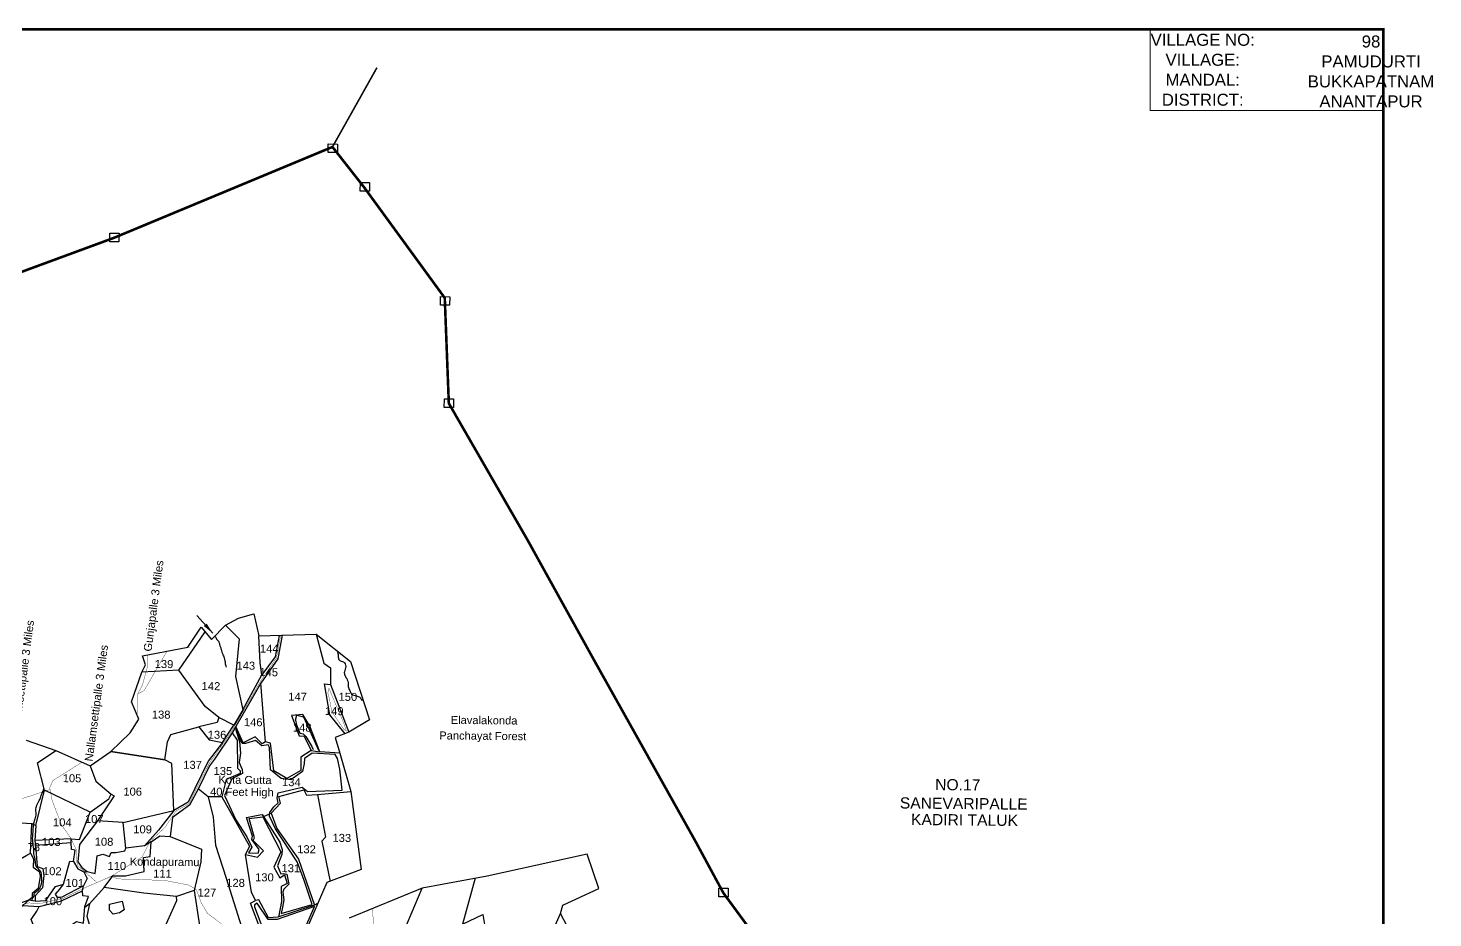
# Model space of a CAD drawing. Header units: feet. Extents: x 818823 to 828518, y 1577598 to 1585637.
# Drawn here: x 824162 to 828518, y 1582877 to 1585637 of the extents above; entities that cross this region are included whole.
import ezdxf
from ezdxf.enums import TextEntityAlignment as Align

# ---------------------------------------------------------------- set-up
doc = ezdxf.new("R2010")
doc.units = ezdxf.units.FT
doc.header["$LTSCALE"] = 15
doc.header["$MEASUREMENT"] = 0
doc.linetypes.add('HIDDEN2', pattern=[0.1875, 0.125, -0.0625])
for name, color, linetype in [('HILL', 17, 'Continuous'), ('PLOT', 7, 'Continuous'), ('PLOT NO', 7, 'Continuous'), ('ROADS', 6, 'HIDDEN2'), ('TANKS-STREAM', 4, 'Continuous'), ('TEXT', 1, 'Continuous'), ('VILLAGE STONES', 240, 'Continuous')]:
    doc.layers.add(name, color=color, linetype=linetype)
doc.layers.add('VILLAGE BOUNDRY', color=5, linetype='HIDDEN2', lineweight=100)
doc.styles.get("Standard").update_dxf_attribs({"font": 'arial.ttf'})
doc.linetypes.add('DOTS', pattern='A,1e-06,-3,["●",Standard,S=3,R=0,X=-1.25,Y=-1.25],-3', length=6.000001)
doc.dimstyles.get("Standard").update_dxf_attribs({"dimtxt": 0.18, "dimasz": 35, "dimexe": 0.18, "dimexo": 0.0625, "dimgap": 0.09, "dimtad": 0, "dimtih": 1, "dimtoh": 1, "dimdec": 4, "dimzin": 0, "dimdsep": 46, "dimtxsty": 'Standard', "dimcen": 0.09, "dimadec": 0, "dimazin": 0, "dimtfac": 1, "dimtdec": 4, "dimtofl": 0, "dimtmove": 0, "dimatfit": 3, "dimfxl": 1, "dimtolj": 1, "dimtzin": 0, "dimarcsym": 0})

msp = doc.modelspace()

# ---------------------------------------------------------------- linework, layer by layer
at = {"layer": 'HILL', "lineweight": -2}
for points in [[(824991.4, 1583490.2), (824995.4, 1583506.1), (825016.4, 1583500.9), (825062.5, 1583397)], [(824805.7, 1583459.1), (824817.7, 1583423.7), (824820.2, 1583387.4), (824816, 1583358.4), (824826, 1583336.8), (824826.6, 1583325), (824794.1, 1583308.1), (824771.1, 1583257), (824806.6, 1583181.5), (824839.9, 1583128.6), (824856, 1583096.6), (824845.2, 1583078.3), (824875.8, 1583078.2), (824878.8, 1583088.8), (824855.6, 1583120.1), (824857.8, 1583130.4), (824838.7, 1583187.8), (824880.6, 1583196.4), (824887.9, 1583197.9), (824942.5, 1583111.7), (824949.9, 1583089.1), (824949.1, 1583073.5), (824935.7, 1583038.1), (824945.2, 1583013.1), (824953.6, 1583014.3), (824963.9, 1583012.5), (824970.5, 1582981.8), (824955, 1582966.1), (824951.9, 1582956.9), (824954.9, 1582932.6), (824950.6, 1582910.4), (824946.8, 1582890.9), (825042.9, 1582918.9), (825017.7, 1582992.9), (824996.7, 1583050.9), (824929.4, 1583152.8), (824910.6, 1583192.3), (824911, 1583203.6), (824924.3, 1583221.3), (824937.1, 1583233.3), (824934.7, 1583249.1), (824937.1, 1583264.4), (825012.2, 1583282.6), (825028.3, 1583269), (825136.2, 1583273.1), (825128.8, 1583338.4), (825121.8, 1583371.4), (825114.1, 1583384), (825043.1, 1583387.9), (825019, 1583371.6), (825018, 1583355.3), (825013.3, 1583330.5), (824976.6, 1583305.3), (824946.3, 1583309.3), (824913.6, 1583336.2), (824910.4, 1583405.2), (824906.1, 1583413.9), (824886.7, 1583410.9), (824867.3, 1583427.3), (824836.1, 1583418.1), (824826.1, 1583417.4), (824806.2, 1583464.8)], [(824991.4, 1583490.2), (824994.5, 1583476.1), (825004.6, 1583450.2), (825015.2, 1583447.9), (825022.7, 1583439.4), (825041.7, 1583408.3), (825046.1, 1583399.4)], [(824425.3, 1582888.6), (824414.5, 1582900.5), (824414.6, 1582909.6), (824414.7, 1582920), (824453.4, 1582929.2), (824456.7, 1582915.6), (824459.9, 1582901.9), (824445.4, 1582892.9), (824425.3, 1582888.6)], [(824908.7, 1582717.3), (824909, 1582718.3), (824931.6, 1582726.5), (824983.3, 1582738.2), (824988.6, 1582743.8), (825000.3, 1582753.9), (825021, 1582789.7), (825004.6, 1582802.7), (825007.6, 1582815.9), (825033.4, 1582873.8), (825050.4, 1582911.8), (824934.7, 1582871.5), (824906.7, 1582872), (824872.1, 1582923.1), (824864.4, 1582917.9), (824863.6, 1582911.4), (824892.2, 1582838), (824913.6, 1582822.4), (824919, 1582763.9), (824918.9, 1582753.8)]]:
    msp.add_lwpolyline(points, dxfattribs=at)
at = {"layer": 'PLOT', "lineweight": -2}
for points in [[(824155.9, 1583427.8), (824247.8, 1583395.9), (824354.6, 1583348.4), (824418.6, 1583392.6), (824478.5, 1583451), (824505, 1583493.5), (824482.9, 1583547), (824514.6, 1583639.3), (824526.4, 1583662), (824516.9, 1583690.1), (824657.7, 1583716.4), (824698.5, 1583778.7), (824731, 1583739.9), (824774.2, 1583784.8), (824814.8, 1583806.5), (824861.7, 1583820.1), (824877.5, 1583751.2), (825055.3, 1583756.8), (825162, 1583671.8), (825221, 1583491.6), (825156.1, 1583452.5), (825114, 1583436.1), (825128.5, 1583387.9), (825162.5, 1583269.4), (825194.9, 1583027.3), (825088.5, 1582986.4), (825020.6, 1582832.1)], [(824629.8, 1583645), (824711.1, 1583763.7)], [(824774.2, 1583784.8), (824816.4, 1583742.4), (824805.3, 1583625.7), (824828.3, 1583521.8), (824800, 1583474.6)], [(824950.1, 1583753.5), (824936.6, 1583680.2), (824883.2, 1583604.6), (824806.3, 1583471), (824794.6, 1583451), (824740, 1583369.1), (824724, 1583348.9), (824690.2, 1583278.5), (824662.9, 1583226.3), (824609.3, 1583187.8), (824602.4, 1583129.5), (824699.8, 1583089.8), (824697.9, 1583051.3), (824677.2, 1582962), (824622, 1582943.7), (824520.7, 1582953.8), (824397.7, 1582971.5), (824424.2, 1583006.9), (824464.4, 1583007.9), (824521.4, 1583020.6), (824520.1, 1583064.2), (824540, 1583066.9), (824543.2, 1583112.6), (824522.6, 1583100), (824465.1, 1583093.1)], [(824828.3, 1583521.8), (824887.2, 1583630.6), (824881.3, 1583667.7), (824877.5, 1583751.2)], [(824940.7, 1583753.2), (824927.9, 1583686.1), (824887.2, 1583630.6)], [(825055.3, 1583756.8), (825079.2, 1583667.4), (825099.7, 1583652.7), (825099.6, 1583600.8), (825156.1, 1583452.5)], [(824753.3, 1583498.3), (824710.5, 1583532.3), (824629.8, 1583645), (824514.6, 1583639.3)], [(825040, 1583396.4), (825008.1, 1583375), (825007.7, 1583334.1), (824964.5, 1583309.4), (824924.1, 1583332.9), (824913.8, 1583418.6), (824898, 1583422.8), (824883.2, 1583604.6)], [(825145.5, 1583448.3), (825097.9, 1583506.4), (825081.3, 1583603.3), (825099.6, 1583600.8)], [(824418.6, 1583392.6), (824585.8, 1583367.5), (824593.8, 1583423), (824604.9, 1583446.1), (824691.6, 1583469.5), (824723.1, 1583428.9), (824765, 1583420.6), (824800, 1583474.6), (824753.3, 1583498.3), (824748.2, 1583483), (824691.6, 1583469.5)], [(825128.5, 1583387.9), (825066.5, 1583392.4), (825036, 1583471.3), (825014.2, 1583507.4), (824979.2, 1583505.1), (825002.1, 1583441.4), (825017.9, 1583440.2), (825040, 1583396.4), (825066.5, 1583392.4)], [(824898, 1583422.8), (824888, 1583416.3), (824865.9, 1583438), (824828.7, 1583420.3), (824806.3, 1583471)], [(824765, 1583420.6), (824720.8, 1583363.3), (824658.2, 1583235.7), (824614.1, 1583210.4)], [(824794.6, 1583451), (824810.4, 1583428.1), (824811.6, 1583341.3), (824819.4, 1583332.6), (824819.9, 1583325), (824776.3, 1583305.8), (824762.9, 1583252.8), (824720, 1583252.5), (824689.5, 1583277.1)], [(824071.8, 1583213.1), (824107.6, 1583173.4), (824174, 1583169.3), (824186.2, 1583163.5), (824213, 1583272.7), (824191.3, 1583358.1), (824247.8, 1583395.9)], [(824457, 1583172.6), (824614.1, 1583210.4), (824608.1, 1583355.6), (824585.8, 1583367.5), (824418.6, 1583392.6)], [(824354.6, 1583348.4), (824372, 1583301.5), (824419.8, 1583260.7), (824428.4, 1583255.1), (824377, 1583178.2), (824321.1, 1583104.7), (824316.5, 1583050.7), (824328.1, 1583033.2), (824345, 1583020.6), (824370.4, 1583014.6), (824375.8, 1583069), (824394.1, 1583074.6), (824414.1, 1583067.8), (824419.6, 1583079.6), (824434.4, 1583079.4), (824461.5, 1583084.6), (824465.1, 1583093.1), (824457, 1583172.6), (824377, 1583178.2)], [(824295.3, 1583121.9), (824321.4, 1583119.8), (824354.2, 1583205.3), (824213, 1583272.7)], [(824354.2, 1583205.3), (824412.4, 1583246.1), (824419.8, 1583260.7)], [(824720, 1583252.5), (824735.5, 1583188.9), (824743.2, 1583102.4), (824776.3, 1583000.2), (824823.3, 1582848.9), (824854.7, 1582747.9), (824855.4, 1582735.4), (824911.5, 1582747.6), (824912.4, 1582718.3)], [(824762.9, 1583252.8), (824848.3, 1583099.4), (824836, 1583073.8)], [(824847, 1583185.7), (824889.8, 1583190.6), (824915.2, 1583201.4), (824944.7, 1583232.7), (824939.7, 1583253.6), (825017.4, 1583274), (825025.1, 1583257.1), (825059.5, 1583259.5), (825162.5, 1583269.4)], [(825059.5, 1583259.5), (825083.9, 1583126.9), (825072.6, 1583114.7), (825098.1, 1582990.1)], [(824053.6, 1583214.5), (824034.6, 1583166.1), (824003.2, 1583121.6), (823995.9, 1583041.3), (823974.5, 1583032.3), (823973.7, 1582996.7), (824034.8, 1582993.2), (824047.6, 1583020.2), (824110.8, 1583044.1), (824158.5, 1583071.7), (824168.9, 1583077.8), (824174, 1583169.3)], [(824614.1, 1583210.4), (824566.1, 1583149.5), (824522.6, 1583100)], [(824915.2, 1583201.4), (824933.1, 1583154.4), (825000.5, 1583058.8), (825050.2, 1582916.2)], [(824186.2, 1583163.5), (824182.7, 1583116.6), (824184.5, 1583102), (824295.4, 1583111.2), (824295.3, 1583121.9), (824182.7, 1583116.6)], [(824911.5, 1582747.6), (824910.7, 1582813.4), (824883.3, 1582838.1), (824852, 1582922.8), (824867, 1582930.8), (824854.5, 1582956.4), (824836, 1583073.8), (824873.3, 1583065.7), (824892, 1583084.5), (824859.9, 1583117.4), (824864.1, 1583125.1), (824847, 1583185.7)], [(824889.8, 1583190.6), (824946, 1583082), (824924.3, 1583034.1), (824942.9, 1583000.8), (824956.8, 1583010.7), (824964.9, 1582983.7), (824947.1, 1582974.1), (824948.2, 1582927.5), (824938.4, 1582879.4)], [(824183.5, 1582928.8), (824217.3, 1582931.3), (824246.5, 1582974.5), (824272.2, 1582981.3), (824291, 1583052.8), (824303, 1583051.5), (824307.5, 1583087.2), (824296.1, 1583088.8), (824295.4, 1583111.2)], [(824543.2, 1583112.6), (824570.2, 1583131.1), (824602.4, 1583129.5)], [(824168.9, 1583077.8), (824179.1, 1583060.5), (824177.8, 1583034.3), (824195.8, 1583020.6), (824199.3, 1583005.9), (824193.3, 1582968.1), (824174.8, 1582952.9), (824174.7, 1582940.5), (824164.1, 1582931.8), (824128.8, 1582919.2), (824107.8, 1582898.1), (824089.8, 1582901.6), (824080, 1582914.8), (824081.7, 1582925.8), (824046.3, 1582930.6), (824030.3, 1582944.6), (824031.3, 1582962)], [(824184.5, 1583102), (824190.3, 1583036.1), (824207.6, 1583029.9), (824210.5, 1583008.4), (824206.6, 1582970.5), (824183.7, 1582945.4), (824183.5, 1582928.8), (824164.1, 1582931.8)], [(825920.7, 1582686.4), (825813.1, 1582891.1), (825819.7, 1582916.6), (825931.8, 1582968.4), (825895.2, 1583074.6), (825585.6, 1583006.6), (825383.9, 1582968.8), (825157.4, 1582876.2)], [(824334.3, 1583020.2), (824344.9, 1582999.5), (824334.2, 1582976.2), (824266.9, 1582940.8), (824253.2, 1582940.1), (824246.7, 1582950.1), (824260.8, 1582966), (824272.2, 1582981.3)], [(824303, 1583051.5), (824315.8, 1583029.1), (824334.3, 1583020.2), (824345, 1583020.6)], [(824164.1, 1582931.8), (824146, 1582915.8), (824195.8, 1582912.3), (824265.7, 1582930), (824330.5, 1582960.8), (824334.2, 1582976.2)], [(825548.7, 1582999.7), (825509, 1582857.5), (825571.9, 1582887.4), (825579.2, 1582843.6), (825665.9, 1582835.4), (825792.2, 1582843.9), (825813.1, 1582891.1)], [(824219.4, 1582766.4), (824245.5, 1582778), (824264.3, 1582823.7), (824287.5, 1582826.8), (824299.2, 1582857.7), (824312.1, 1582865.4), (824334.1, 1582861), (824337.9, 1582911.8), (824348.8, 1582943.7), (824331.8, 1582945.8), (824330.5, 1582960.8)], [(824397.7, 1582971.5), (824352, 1582920.2), (824337.7, 1582909.1)], [(824352, 1582920.2), (824344.1, 1582882.6), (824351.7, 1582857.3), (824351.3, 1582841.2), (824376.9, 1582785.4), (824387.4, 1582767), (824407.6, 1582756.9), (824470.7, 1582769), (824549.1, 1582765.3), (824623.1, 1582930.6), (824622, 1582943.7)], [(824677.2, 1582962), (824700.1, 1582812), (824727.2, 1582769.4), (824763.6, 1582738.4), (824758.8, 1582717.8), (824813, 1582725.6), (824855.4, 1582735.4)], [(825059.8, 1582921.1), (825050.2, 1582916.2), (824936.8, 1582878.8), (824907.1, 1582877.2), (824877.5, 1582933.3), (824867, 1582930.8)], [(825167.3, 1582698.9), (825196.7, 1582702.4), (825196.4, 1582712.1), (825218.4, 1582731.5), (825241.1, 1582736.2), (825237, 1582708.9), (825247, 1582690.5), (825274.9, 1582686.3), (825284.3, 1582666.1), (825293.3, 1582753.7), (825383.9, 1582968.8)], [(824146, 1582915.8), (824116.5, 1582888.4), (824096.1, 1582830.5), (824116.8, 1582788.6), (824153, 1582769.2), (824219.4, 1582766.4), (824221.3, 1582782.4), (824193, 1582799.9), (824188.4, 1582830.2), (824171, 1582872.3), (824189.1, 1582897.5), (824195.8, 1582912.3)]]:
    msp.add_lwpolyline(points, dxfattribs=at)
at = {"layer": 'PLOT NO', "color": 5, "const_width": 2.98}
msp.add_lwpolyline([(827641.6, 1585632.5), (828363.9, 1585632.5), (828363.9, 1585380.9), (827641.6, 1585380.9)], close=True, dxfattribs=at)
at = {"layer": 'ROADS', "lineweight": -2, "ltscale": 10, "const_width": 1}
for points in [[(824131.1, 1582915.4), (824164.7, 1582923.3), (824202.4, 1582922.1), (824272, 1582938.3), (824342.2, 1582972.4), (824417.5, 1583004.6), (824515.9, 1583066.2), (824540.1, 1583114.7), (824586.2, 1583157.3), (824619.6, 1583207.4), (824661.2, 1583231.8), (824724.2, 1583357.4), (824791, 1583452.3), (824885.7, 1583616), (824931.7, 1583681.7), (824945.3, 1583753.3)], [(824501.6, 1583571.3), (824521.7, 1583581.8), (824591.8, 1583702.8), (824662.6, 1583716.9)], [(824531.7, 1583692.9), (824533.5, 1583660.8)], [(824500.2, 1583505), (824501.6, 1583571.3), (824516.5, 1583599.2), (824533.5, 1583660.8)], [(825094.9, 1583588.7), (825091.2, 1583574.4), (825096.6, 1583555.2), (825103.5, 1583516.7), (825141.7, 1583461), (825148.6, 1583457), (825140.3, 1583481.7), (825094.9, 1583588.7)], [(824230, 1583274.9), (824081.5, 1583226.8), (824062.7, 1583213.8)], [(825884.3, 1582461.1), (825829.8, 1582461.7), (825758.1, 1582465.2), (825749.6, 1582471), (825742.8, 1582491.1), (825632.5, 1582515.7), (825598.1, 1582513.4), (825596.2, 1582523.5), (825581.7, 1582531.7), (825557.2, 1582527.6), (825551.3, 1582515.6), (825437.9, 1582516.6), (825396.3, 1582562.9), (825319.9, 1582567.3), (825285.5, 1582557.5), (825290.3, 1582584.6), (825276.6, 1582615.4), (825281.4, 1582686.2), (825257.7, 1582730.2), (825244.6, 1582756), (825247.3, 1582797.8), (825237.5, 1582821.5), (825228.7, 1582906.6)]]:
    msp.add_lwpolyline(points, dxfattribs=at)
at = {"layer": 'ROADS', "linetype": 'DOTS', "lineweight": -2, "ltscale": 0.15, "const_width": 1}
msp.add_lwpolyline([(824803.5, 1582826.6), (824803.5, 1582826.6), (824718.4, 1582890.7), (824699.6, 1582922.5), (824684, 1582964.3), (824660.1, 1582978.8), (824584.9, 1582993.2), (824440.8, 1582997.9), (824419.4, 1583005.8), (824375.5, 1582986.6), (824316.2, 1583039.1), (824310.7, 1583058.3), (824312.7, 1583086.1), (824293.1, 1583126.1), (824265.8, 1583164.9), (824236.7, 1583240.4), (824229, 1583280.2), (824238.5, 1583302.6), (824329.2, 1583359.8)], dxfattribs=at)
at = {"layer": 'TANKS-STREAM', "lineweight": -2}
for points in [[(824740.8, 1583750.1), (824743.3, 1583748.1), (824746.4, 1583741.4), (824750.1, 1583737.2), (824753.5, 1583732.1), (824756.3, 1583722.8), (824759.2, 1583714), (824762, 1583705.1), (824764.5, 1583697.1), (824767.8, 1583689.5), (824770.2, 1583683.6), (824772.2, 1583674.3), (824773.8, 1583662.1), (824775.8, 1583654.6)], [(825120.4, 1583704.9), (825123.5, 1583689.3), (825126.3, 1583677), (825140.1, 1583670.6), (825145.1, 1583664.7), (825146.7, 1583657.1), (825142.7, 1583639.9), (825142.7, 1583633.2), (825147.6, 1583622.6), (825154.2, 1583607.4), (825154.5, 1583594.8), (825159.4, 1583582.2), (825165.2, 1583571.2), (825179.8, 1583565.6), (825190.3, 1583561.3), (825196.5, 1583551.1)], [(824173.8, 1582930.3), (824176.9, 1582939.1), (824179.6, 1582943.2), (824180.7, 1582949.3), (824184.6, 1582956.3), (824193.1, 1582962.2), (824200.9, 1582973.9), (824204.7, 1582993.1), (824203.4, 1583009.6), (824202.6, 1583017.6), (824196.4, 1583026.2), (824191, 1583031.9), (824187.7, 1583035.1), (824184.3, 1583056.7), (824180.6, 1583071.1), (824180.1, 1583080.1), (824176.1, 1583124), (824177.3, 1583142.2), (824182.5, 1583180.6), (824187, 1583195.3), (824185.9, 1583212.8), (824195.5, 1583238.8), (824200.2, 1583249.2), (824205.3, 1583263.3), (824211.8, 1583277.3)]]:
    msp.add_spline(points, degree=3, dxfattribs=at)
at = {"layer": 'VILLAGE BOUNDRY', "lineweight": -2, "ltscale": 25}
for points, const_width in [([(825105.7, 1585267.9), (825243.5, 1585513.6)], 4.93), ([(823785, 1584749), (824428.4, 1584986.1), (825105.7, 1585267.9), (825204, 1585142.5), (825453.9, 1584799.6), (825466.5, 1584472.7), (825710.6, 1584048.9), (825916.4, 1583677.1), (826232, 1583113.2), (826318, 1582954), (826485.2, 1582725.8)], 8)]:
    msp.add_lwpolyline(points, dxfattribs=dict(at, const_width=const_width))
at = {"layer": 'VILLAGE STONES', "color": 5, "const_width": 8}
msp.add_lwpolyline([(818827.5, 1585632.5), (828363.9, 1585632.5), (828363.9, 1577602.3), (818827.5, 1577602.3)], close=True, dxfattribs=at)
at = {"layer": 'VILLAGE STONES', "lineweight": -2}
for points in [[(825092.8, 1585277.2), (825121.3, 1585276.9), (825121, 1585250.3), (825092.5, 1585250.6)], [(825192.2, 1585157.8), (825220.7, 1585157.5), (825220.4, 1585130.9), (825191.9, 1585131.2)], [(824415.5, 1585000.3), (824444, 1585000), (824443.7, 1584973.4), (824415.3, 1584973.7)], [(825440.8, 1584803.8), (825469.3, 1584803.5), (825469.1, 1584776.9), (825440.6, 1584777.2)], [(825452.7, 1584486.9), (825481.2, 1584486.6), (825480.9, 1584460), (825452.5, 1584460.3)], [(826304, 1582969.2), (826332.5, 1582968.9), (826332.2, 1582942.3), (826303.8, 1582942.6)]]:
    msp.add_lwpolyline(points, close=True, dxfattribs=at)

# ---------------------------------------------------------------- texts
at = {"layer": 'PLOT NO', "linetype": 'Continuous', "lineweight": -2}
for s, p in [('Gunjapalle 3 Miles', (824544.2, 1583701.7)), ('Nallamsettipalle 3 Miles', (824132.6, 1583437.6)), ('Nallamsettipalle 3 Miles', (824361.8, 1583361))]:
    msp.add_text(s, height=24.806, rotation=82.3751, dxfattribs=at).set_placement(p)
at = {"layer": 'PLOT NO', "lineweight": -2}
for s, p in [('144', (824909.8, 1583712.1)), ('139', (824583.4, 1583664.2)), ('143', (824837, 1583659.2)), ('145', (824908.1, 1583639)), ('142', (824729, 1583595.8)), ('147', (824997.6, 1583563.1)), ('150', (825153.5, 1583562.5)), ('138', (824574.6, 1583507.5)), ('146', (824860, 1583483.8)), ('149', (825111.2, 1583518.3)), ('136', (824747.8, 1583444.9)), ('148', (825011.9, 1583467.1)), ('105', (824298.2, 1583310.1)), ('137', (824672, 1583351.6)), ('135', (824766, 1583332.6)), ('106', (824486.3, 1583268.6)), ('134', (824978.2, 1583297.9)), ('107', (824367, 1583183.5)), ('104', (824268, 1583173.2)), ('109', (824517, 1583151.6)), ('78', (824179.7, 1583096.4)), ('103', (824233.9, 1583112.8)), ('108', (824397.5, 1583113.2)), ('133', (825134.7, 1583125.1)), ('132', (825025.3, 1583089.9)), ('102', (824236.9, 1583021.8)), ('110', (824437.1, 1583038)), ('111', (824578.7, 1583014.2)), ('131', (824976.7, 1583031)), ('101', (824306.6, 1582985.4)), ('128', (824805.2, 1582985.7)), ('130', (824894.7, 1583002.8)), ('100', (824238.7, 1582928.9)), ('127', (824716.6, 1582955.5))]:
    msp.add_text(s, height=24.81, rotation=359.4283, dxfattribs=at).set_placement(p, align=Align.MIDDLE_CENTER)
at = {"layer": 'PLOT NO', "char_height": 37.156, "attachment_point": 2}
for s, insert, width in [('VILLAGE NO:\\PVILLAGE:\\PMANDAL:\\PDISTRICT:', (827804.1, 1585618.8), 318.934), ('98\\PPAMUDURTI\\PBUKKAPATNAM\\PANANTAPUR ', (828326, 1585613.6), 710.354)]:
    msp.add_mtext(s, dxfattribs=dict(at, insert=insert, width=width))
at = {"layer": 'TEXT', "color": 7, "lineweight": -2}
for s, height, p in [('Elavalakonda', 24.643, (825472.4, 1583478.7)), ('Panchayat Forest', 24.643, (825436.8, 1583430.6)), ('40 Feet High', 24.643, (824726.2, 1583256.2)), ('Kota Gutta', 24.64, (824752.2, 1583293.5))]:
    msp.add_text(s, height=height, rotation=359.4283, dxfattribs=at).set_placement(p)
at = {"layer": 'TEXT', "lineweight": -2}
for s, height, p in [('NO.17', 34.73, (826974.3, 1583273.3)), ('SANEVARIPALLE', 34.728, (826864.8, 1583216.3)), ('KADIRI TALUK', 34.728, (826899.6, 1583165.2))]:
    msp.add_text(s, height=height, rotation=359.4283, dxfattribs=at).set_placement(p)
at = {"layer": 'TEXT', "color": 30, "lineweight": -2, "true_color": 0xf26722}
msp.add_text('Kondapuramu', height=24.643, rotation=359.4283, dxfattribs=at).set_placement((824477.1, 1583039.5))

# ---------------------------------------------------------------- leaders
at = {"layer": 'VILLAGE BOUNDRY', "linetype": 'Continuous', "lineweight": -2}
msp.add_leader([(824734.4, 1583759.9), (824685.3, 1583815.2)], dimstyle='Standard', override={"dimgap": 0.09, "dimtad": 0}, dxfattribs=at)

doc.saveas('drawing.dxf')
